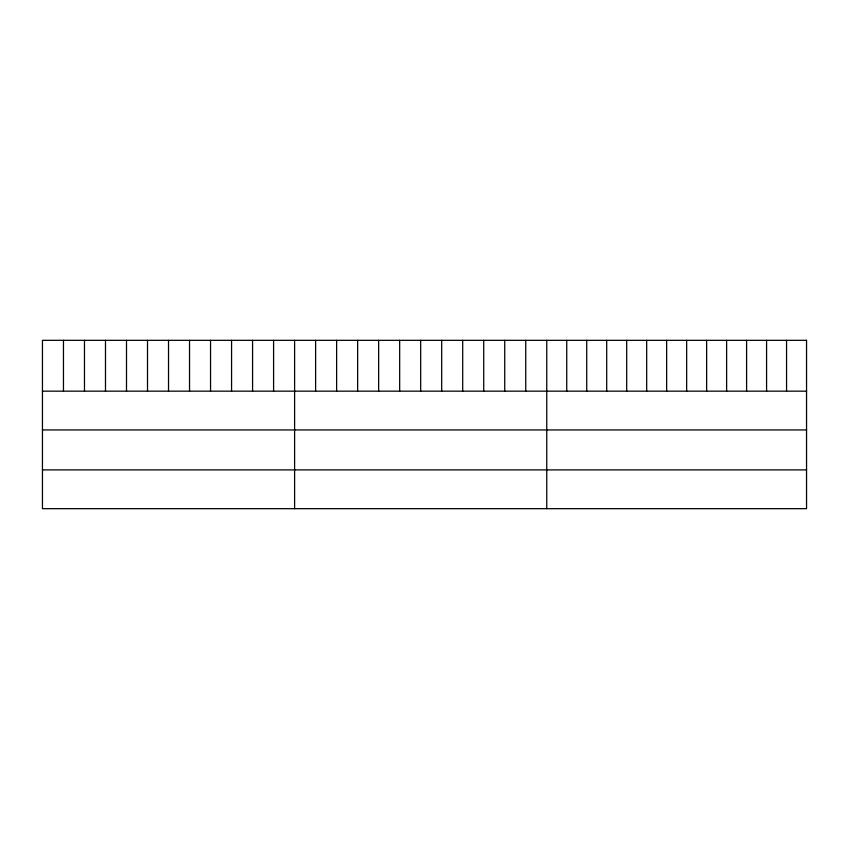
<?xml version="1.0" encoding="UTF-8"?>
<svg xmlns="http://www.w3.org/2000/svg" width="849" height="849" viewBox="0 0 849 849"><rect width="100%" height="100%" fill="white"/><g stroke="black" fill="none" stroke-linecap="round" stroke-linejoin="round"><path stroke-width="1.27" d="M42.45 391.166L806.55 391.166M42.45 429.944L806.55 429.944M42.45 469.9L806.55 469.9M786.567 340.322L786.567 391.166M766.583 340.322L766.583 391.166M746.6 340.322L746.6 391.166M726.617 340.322L726.617 391.166M706.633 340.322L706.633 391.166M686.65 340.322L686.65 391.166M666.656 340.322L666.656 391.166M646.673 340.322L646.673 391.166M626.689 340.322L626.689 391.166M606.706 340.322L606.706 391.166M586.723 340.322L586.723 391.166M566.739 340.322L566.739 391.166M546.756 340.322L546.756 508.678M525.743 340.322L525.743 391.166M504.731 340.322L504.731 391.166M483.718 340.322L483.718 391.166M462.705 340.322L462.705 391.166M441.692 340.322L441.692 391.166M420.679 340.322L420.679 391.166M399.667 340.322L399.667 391.166M378.654 340.322L378.654 391.166M357.641 340.322L357.641 391.166M336.628 340.322L336.628 391.166M315.616 340.322L315.616 391.166M294.603 340.322L294.603 508.678M273.59 340.322L273.59 391.166M252.578 340.322L252.578 391.166M231.565 340.322L231.565 391.166M210.552 340.322L210.552 391.166M189.539 340.322L189.539 391.166M168.527 340.322L168.527 391.166M147.514 340.322L147.514 391.166M126.501 340.322L126.501 391.166M105.488 340.322L105.488 391.166M84.475 340.322L84.475 391.166M63.463 340.322L63.463 391.166M806.55 340.322L42.45 340.322L42.45 508.678L806.55 508.678L806.55 340.322"/></g></svg>
